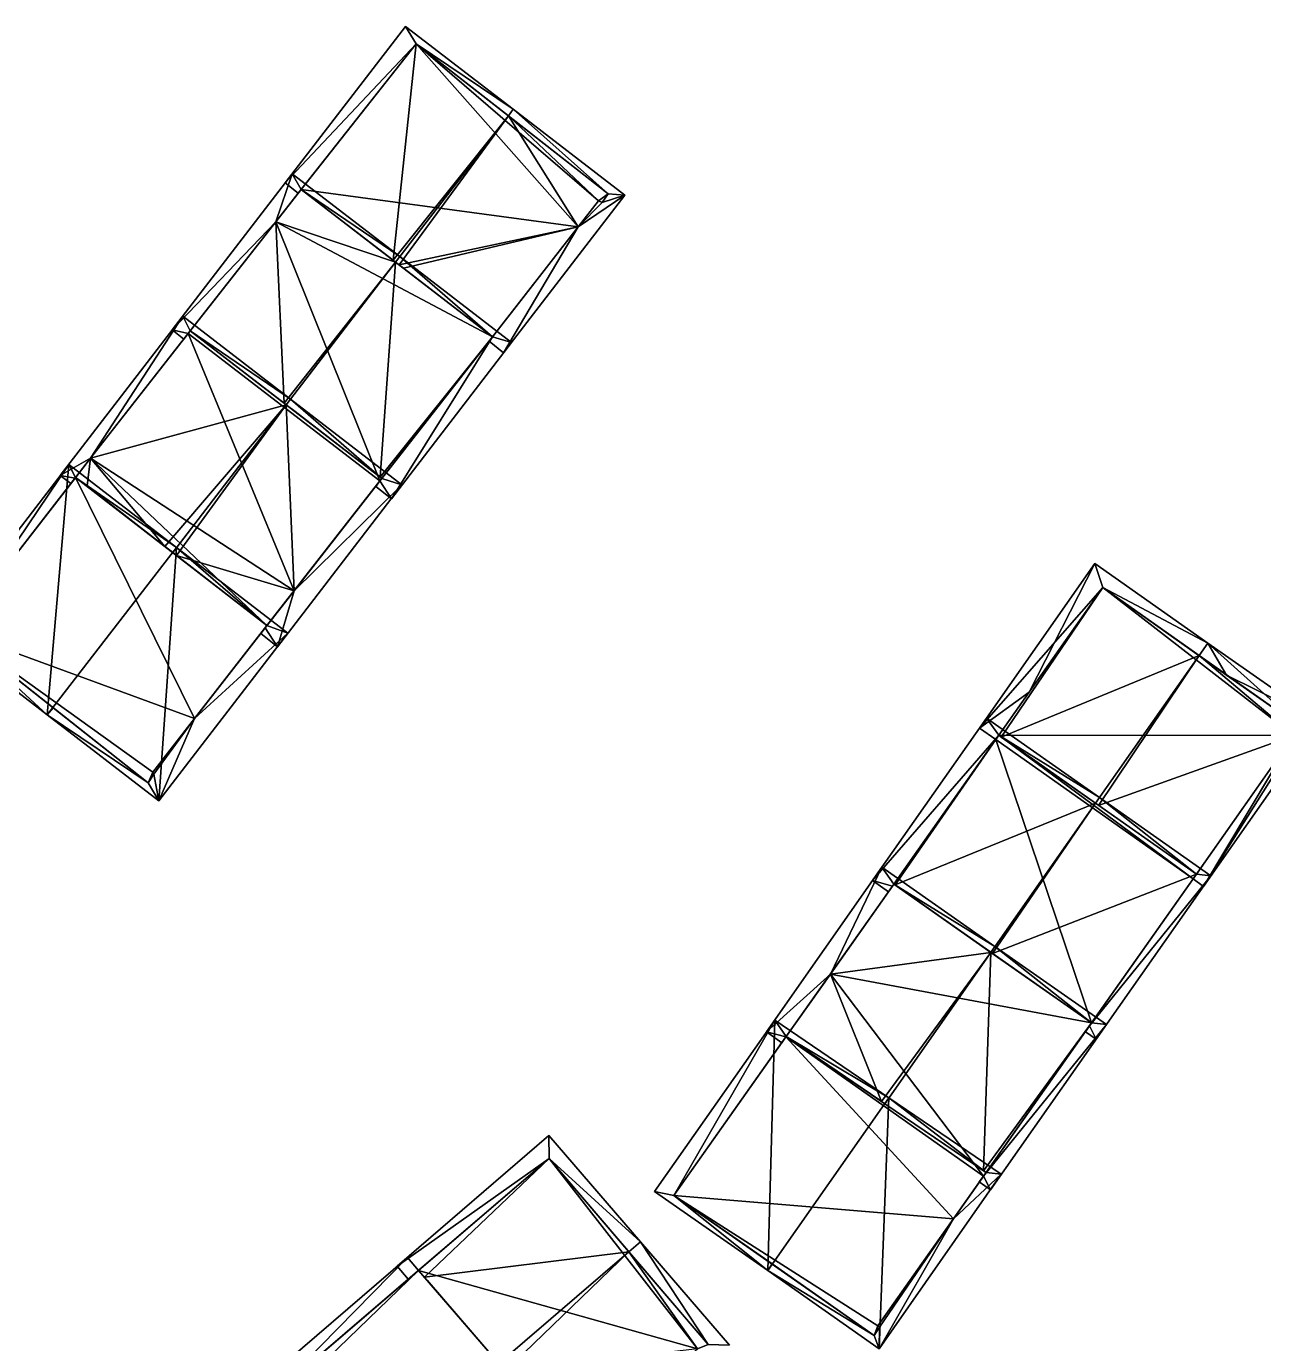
# Model space of a CAD drawing. Extents: x 2679264 to 2679716, y 1246766 to 1247183.
# Drawn here: x 2679375.21 to 2679418.55, y 1246924.24 to 1246970.36 of the extents above; entities that cross this region are included whole.
import ezdxf

# ---------------------------------------------------------------- set-up
doc = ezdxf.new("R2010")
doc.units = 0

msp = doc.modelspace()

# ---------------------------------------------------------------- linework, layer by layer
for points in [[(2679384.28, 1246964.88, 458.506), (2679388.5, 1246970.36, 458.506), (2679388.87, 1246969.75, 458.848)], [(2679388.5, 1246970.36, 458.506), (2679384.28, 1246964.88, 458.506), (2679388.87, 1246969.75, 458.848)], [(2679388.5, 1246970.36, 458.506), (2679392.27, 1246967.46, 460.955), (2679388.87, 1246969.75, 458.848)], [(2679392.27, 1246967.46, 460.955), (2679388.5, 1246970.36, 458.506), (2679388.87, 1246969.75, 458.848)], [(2679384.28, 1246964.88, 458.506), (2679388.87, 1246969.75, 458.848), (2679384.73, 1246964.52, 458.802)], [(2679384.28, 1246964.88, 458.506), (2679384.73, 1246964.52, 458.802), (2679388.87, 1246969.75, 458.848)], [(2679384.84, 1246964.65, 458.803), (2679388.87, 1246969.75, 458.848), (2679388.06, 1246962.17, 460.898)], [(2679388.87, 1246969.75, 449.294), (2679388.87, 1246969.75, 458.848), (2679384.84, 1246964.65, 458.803)], [(2679384.84, 1246964.65, 449.294), (2679388.87, 1246969.75, 449.294), (2679384.84, 1246964.65, 458.803)], [(2679388.87, 1246969.75, 449.294), (2679384.84, 1246964.65, 449.294), (2679394.54, 1246963.34, 449.294)], [(2679388.87, 1246969.75, 458.848), (2679392.1, 1246967.23, 460.955), (2679388.06, 1246962.17, 460.898)], [(2679392.27, 1246967.46, 460.955), (2679392.1, 1246967.23, 460.955), (2679388.87, 1246969.75, 458.848)], [(2679392.1, 1246967.23, 460.955), (2679392.27, 1246967.46, 460.955), (2679388.87, 1246969.75, 458.848)], [(2679392.1, 1246967.23, 460.955), (2679388.87, 1246969.75, 458.848), (2679388.87, 1246969.75, 449.294)], [(2679395.59, 1246964.5, 449.294), (2679392.1, 1246967.23, 460.955), (2679388.87, 1246969.75, 449.294)], [(2679388.87, 1246969.75, 449.294), (2679394.54, 1246963.34, 449.294), (2679395.25, 1246964.25, 449.294)], [(2679395.59, 1246964.5, 449.294), (2679388.87, 1246969.75, 449.294), (2679395.25, 1246964.25, 449.294)], [(2679388.06, 1246962.17, 460.898), (2679392.1, 1246967.23, 460.955), (2679388.15, 1246962.1, 460.955)], [(2679388.15, 1246962.1, 460.955), (2679392.1, 1246967.23, 460.955), (2679388.27, 1246962.01, 460.879)], [(2679388.27, 1246962.01, 460.879), (2679392.1, 1246967.23, 460.955), (2679394.54, 1246963.34, 458.814)], [(2679395.59, 1246964.5, 458.751), (2679392.1, 1246967.23, 460.955), (2679392.27, 1246967.46, 460.955)], [(2679395.59, 1246964.5, 458.751), (2679392.27, 1246967.46, 460.955), (2679392.1, 1246967.23, 460.955)], [(2679392.1, 1246967.23, 460.955), (2679395.25, 1246964.25, 458.809), (2679394.54, 1246963.34, 458.814)], [(2679392.1, 1246967.23, 460.955), (2679395.59, 1246964.5, 458.751), (2679395.25, 1246964.25, 458.809)], [(2679395.59, 1246964.5, 458.751), (2679392.1, 1246967.23, 460.955), (2679395.59, 1246964.5, 449.294)], [(2679395.59, 1246964.5, 458.751), (2679392.27, 1246967.46, 460.955), (2679396.18, 1246964.45, 458.506)], [(2679396.18, 1246964.45, 458.506), (2679392.27, 1246967.46, 460.955), (2679395.59, 1246964.5, 458.751)], [(2679384.53, 1246965.2, 459.241), (2679383.95, 1246963.52, 459.536), (2679380.32, 1246959.73, 459.24)], [(2679380.32, 1246959.73, 459.24), (2679383.95, 1246963.52, 459.536), (2679384.53, 1246965.2, 459.241)], [(2679384.53, 1246965.2, 459.241), (2679384.84, 1246964.65, 459.547), (2679383.95, 1246963.52, 459.536)], [(2679383.95, 1246963.52, 459.536), (2679384.84, 1246964.65, 459.547), (2679384.53, 1246965.2, 459.241)], [(2679384.53, 1246965.2, 459.241), (2679388.3, 1246962.3, 461.771), (2679384.84, 1246964.65, 459.547)], [(2679384.84, 1246964.65, 459.547), (2679388.3, 1246962.3, 461.771), (2679384.53, 1246965.2, 459.241)], [(2679388.15, 1246962.1, 461.771), (2679383.95, 1246963.52, 459.536), (2679384.84, 1246964.65, 459.547)], [(2679384.73, 1246964.52, 458.802), (2679384.84, 1246964.65, 459.547), (2679383.95, 1246963.52, 459.536)], [(2679391.54, 1246959.49, 449.294), (2679384.84, 1246964.65, 449.294), (2679383.95, 1246963.52, 449.294)], [(2679383.95, 1246963.52, 449.294), (2679384.73, 1246964.52, 458.802), (2679383.95, 1246963.52, 459.536)], [(2679383.95, 1246963.52, 449.294), (2679384.73, 1246964.52, 449.294), (2679384.73, 1246964.52, 458.802)], [(2679384.73, 1246964.52, 458.802), (2679384.84, 1246964.65, 458.803), (2679384.84, 1246964.65, 459.547)], [(2679384.73, 1246964.52, 458.802), (2679384.84, 1246964.65, 449.294), (2679384.84, 1246964.65, 458.803)], [(2679384.73, 1246964.52, 458.802), (2679384.73, 1246964.52, 449.294), (2679384.84, 1246964.65, 449.294)], [(2679388.3, 1246962.3, 461.771), (2679388.15, 1246962.1, 461.771), (2679384.84, 1246964.65, 459.547)], [(2679384.84, 1246964.65, 459.547), (2679388.15, 1246962.1, 461.771), (2679388.3, 1246962.3, 461.771)], [(2679388.15, 1246962.1, 461.771), (2679384.84, 1246964.65, 459.547), (2679387.89, 1246962.3, 460.785)], [(2679387.89, 1246962.3, 460.785), (2679384.84, 1246964.65, 459.547), (2679384.84, 1246964.65, 458.803)], [(2679384.84, 1246964.65, 449.294), (2679391.54, 1246959.49, 449.294), (2679394.54, 1246963.34, 449.294)], [(2679391.93, 1246958.93, 458.506), (2679394.54, 1246963.34, 458.814), (2679396.18, 1246964.45, 458.506)], [(2679391.93, 1246958.93, 458.506), (2679396.18, 1246964.45, 458.506), (2679394.54, 1246963.34, 458.814)], [(2679394.54, 1246963.34, 458.814), (2679395.38, 1246964.19, 458.743), (2679396.18, 1246964.45, 458.506)], [(2679394.54, 1246963.34, 458.814), (2679396.18, 1246964.45, 458.506), (2679395.38, 1246964.19, 458.743)], [(2679395.59, 1246964.5, 458.751), (2679395.38, 1246964.19, 458.743), (2679395.25, 1246964.25, 458.809)], [(2679395.59, 1246964.5, 449.294), (2679395.25, 1246964.25, 449.294), (2679395.38, 1246964.19, 449.294)], [(2679395.38, 1246964.19, 458.743), (2679395.59, 1246964.5, 458.751), (2679396.18, 1246964.45, 458.506)], [(2679395.38, 1246964.19, 458.743), (2679396.18, 1246964.45, 458.506), (2679395.59, 1246964.5, 458.751)], [(2679395.38, 1246964.19, 458.743), (2679395.59, 1246964.5, 458.751), (2679395.59, 1246964.5, 449.294)], [(2679395.38, 1246964.19, 449.294), (2679395.38, 1246964.19, 458.743), (2679395.59, 1246964.5, 449.294)], [(2679394.54, 1246963.34, 458.814), (2679395.25, 1246964.25, 458.809), (2679395.38, 1246964.19, 458.743)], [(2679395.25, 1246964.25, 458.809), (2679394.54, 1246963.34, 458.814), (2679395.38, 1246964.19, 458.743)], [(2679394.54, 1246963.34, 449.294), (2679394.54, 1246963.34, 458.814), (2679395.25, 1246964.25, 458.809)], [(2679395.25, 1246964.25, 449.294), (2679394.54, 1246963.34, 449.294), (2679395.25, 1246964.25, 458.809)], [(2679395.25, 1246964.25, 458.809), (2679395.38, 1246964.19, 458.743), (2679395.25, 1246964.25, 449.294)], [(2679395.25, 1246964.25, 449.294), (2679395.38, 1246964.19, 458.743), (2679395.38, 1246964.19, 449.294)], [(2679383.95, 1246963.52, 459.536), (2679380.88, 1246959.61, 459.515), (2679380.32, 1246959.73, 459.24)], [(2679380.32, 1246959.73, 459.24), (2679380.88, 1246959.61, 459.515), (2679383.95, 1246963.52, 459.536)], [(2679387.6, 1246954.45, 449.294), (2679383.95, 1246963.52, 449.294), (2679380.88, 1246959.61, 449.294)], [(2679380.95, 1246959.7, 459.515), (2679383.95, 1246963.52, 459.536), (2679384.24, 1246957.17, 461.72)], [(2679383.95, 1246963.52, 449.294), (2679383.95, 1246963.52, 459.536), (2679380.95, 1246959.7, 459.515)], [(2679380.95, 1246959.7, 449.294), (2679383.95, 1246963.52, 449.294), (2679380.95, 1246959.7, 459.515)], [(2679383.95, 1246963.52, 459.536), (2679388.15, 1246962.1, 461.771), (2679384.24, 1246957.17, 461.72)], [(2679387.6, 1246954.45, 449.294), (2679391.54, 1246959.49, 449.294), (2679383.95, 1246963.52, 449.294)], [(2679388.27, 1246962.01, 460.879), (2679394.54, 1246963.34, 458.814), (2679388.42, 1246961.89, 460.787)], [(2679394.54, 1246963.34, 458.814), (2679391.54, 1246959.49, 458.83), (2679388.42, 1246961.89, 460.787)], [(2679391.93, 1246958.93, 458.506), (2679391.42, 1246959.34, 458.831), (2679394.54, 1246963.34, 458.814)], [(2679391.42, 1246959.34, 458.831), (2679391.93, 1246958.93, 458.506), (2679394.54, 1246963.34, 458.814)], [(2679391.54, 1246959.49, 449.294), (2679391.54, 1246959.49, 458.83), (2679394.54, 1246963.34, 458.814)], [(2679394.54, 1246963.34, 449.294), (2679391.54, 1246959.49, 449.294), (2679394.54, 1246963.34, 458.814)], [(2679388.15, 1246962.1, 460.955), (2679388.15, 1246962.1, 461.771), (2679387.89, 1246962.3, 460.785)], [(2679391.54, 1246959.49, 459.575), (2679388.15, 1246962.1, 461.771), (2679388.3, 1246962.3, 461.771)], [(2679388.3, 1246962.3, 461.771), (2679388.15, 1246962.1, 461.771), (2679391.54, 1246959.49, 459.575)], [(2679391.54, 1246959.49, 459.575), (2679388.3, 1246962.3, 461.771), (2679392.21, 1246959.29, 459.241)], [(2679392.21, 1246959.29, 459.241), (2679388.3, 1246962.3, 461.771), (2679391.54, 1246959.49, 459.575)], [(2679384.24, 1246957.17, 461.72), (2679388.15, 1246962.1, 461.771), (2679384.32, 1246957.11, 461.771)], [(2679388.15, 1246962.1, 461.771), (2679387.61, 1246954.58, 459.634), (2679384.32, 1246957.11, 461.771)], [(2679391.54, 1246959.49, 459.575), (2679387.61, 1246954.58, 459.634), (2679388.15, 1246962.1, 461.771)], [(2679388.42, 1246961.89, 460.787), (2679391.54, 1246959.49, 459.575), (2679388.15, 1246962.1, 461.771)], [(2679388.42, 1246961.89, 460.787), (2679388.15, 1246962.1, 461.771), (2679388.15, 1246962.1, 460.955)], [(2679391.54, 1246959.49, 459.575), (2679388.42, 1246961.89, 460.787), (2679391.54, 1246959.49, 458.831)], [(2679380.7, 1246960.21, 460.139), (2679377.46, 1246955.24, 460.404), (2679376.4, 1246954.63, 460.139)], [(2679376.4, 1246954.63, 460.139), (2679377.46, 1246955.24, 460.404), (2679380.7, 1246960.21, 460.139)], [(2679380.7, 1246960.21, 460.139), (2679380.95, 1246959.7, 460.432), (2679377.46, 1246955.24, 460.404)], [(2679377.46, 1246955.24, 460.404), (2679380.95, 1246959.7, 460.432), (2679380.7, 1246960.21, 460.139)], [(2679380.7, 1246960.21, 460.139), (2679384.47, 1246957.31, 462.833), (2679380.95, 1246959.7, 460.432)], [(2679380.95, 1246959.7, 460.432), (2679384.47, 1246957.31, 462.833), (2679380.7, 1246960.21, 460.139)], [(2679377.46, 1246955.24, 460.404), (2679380.95, 1246959.7, 460.432), (2679384.31, 1246957.11, 462.833)], [(2679380.95, 1246959.7, 460.432), (2679377.46, 1246955.24, 460.404), (2679380.88, 1246959.61, 459.515)], [(2679380.88, 1246959.61, 459.515), (2679377.46, 1246955.24, 460.404), (2679377.46, 1246955.24, 449.294)], [(2679380.88, 1246959.61, 459.515), (2679377.46, 1246955.24, 449.294), (2679380.88, 1246959.61, 449.294)], [(2679377.46, 1246955.24, 449.294), (2679384.59, 1246950.6, 449.294), (2679380.88, 1246959.61, 449.294)], [(2679380.32, 1246959.73, 459.24), (2679380.88, 1246959.61, 459.515), (2679380.73, 1246959.41, 459.513)], [(2679380.88, 1246959.61, 459.515), (2679380.32, 1246959.73, 459.24), (2679380.73, 1246959.41, 459.513)], [(2679380.95, 1246959.7, 449.294), (2679380.95, 1246959.7, 459.515), (2679380.88, 1246959.61, 459.515)], [(2679380.88, 1246959.61, 449.294), (2679380.95, 1246959.7, 449.294), (2679380.88, 1246959.61, 459.515)], [(2679380.95, 1246959.7, 459.515), (2679380.95, 1246959.7, 460.432), (2679380.88, 1246959.61, 459.515)], [(2679384.59, 1246950.6, 449.294), (2679387.6, 1246954.45, 449.294), (2679380.88, 1246959.61, 449.294)], [(2679384.47, 1246957.31, 462.833), (2679384.31, 1246957.11, 462.833), (2679380.95, 1246959.7, 460.432)], [(2679380.95, 1246959.7, 460.432), (2679384.31, 1246957.11, 462.833), (2679384.47, 1246957.31, 462.833)], [(2679384.32, 1246957.11, 461.771), (2679384.31, 1246957.11, 462.833), (2679380.95, 1246959.7, 460.432)], [(2679384.32, 1246957.11, 461.771), (2679380.95, 1246959.7, 460.432), (2679381.35, 1246959.4, 459.779)], [(2679380.95, 1246959.7, 459.515), (2679381.35, 1246959.4, 459.779), (2679380.95, 1246959.7, 460.432)], [(2679388, 1246953.82, 459.24), (2679387.6, 1246954.45, 459.597), (2679391.54, 1246959.49, 459.575)], [(2679391.54, 1246959.49, 459.575), (2679387.6, 1246954.45, 459.597), (2679388, 1246953.82, 459.24)], [(2679387.61, 1246954.58, 459.634), (2679391.54, 1246959.49, 459.575), (2679387.67, 1246954.53, 459.597)], [(2679391.42, 1246959.34, 458.831), (2679387.67, 1246954.53, 459.597), (2679391.54, 1246959.49, 459.575)], [(2679388, 1246953.82, 459.24), (2679391.54, 1246959.49, 459.575), (2679392.21, 1246959.29, 459.241)], [(2679392.21, 1246959.29, 459.241), (2679391.54, 1246959.49, 459.575), (2679388, 1246953.82, 459.24)], [(2679391.42, 1246959.34, 458.831), (2679391.54, 1246959.49, 459.575), (2679391.54, 1246959.49, 458.831)], [(2679391.42, 1246959.34, 449.294), (2679391.54, 1246959.49, 458.831), (2679391.54, 1246959.49, 449.294)], [(2679391.42, 1246959.34, 449.294), (2679391.42, 1246959.34, 458.831), (2679391.54, 1246959.49, 458.831)], [(2679391.42, 1246959.34, 458.831), (2679387.67, 1246954.53, 449.294), (2679387.67, 1246954.53, 459.597)], [(2679391.42, 1246959.34, 458.831), (2679391.42, 1246959.34, 449.294), (2679387.67, 1246954.53, 449.294)], [(2679380.07, 1246952.15, 462.646), (2679377.46, 1246955.24, 460.404), (2679384.31, 1246957.11, 462.833)], [(2679380.34, 1246951.94, 462.833), (2679380.07, 1246952.15, 462.646), (2679384.31, 1246957.11, 462.833)], [(2679384.31, 1246957.11, 462.833), (2679380.48, 1246951.83, 462.732), (2679380.34, 1246951.94, 462.833)], [(2679384.59, 1246950.6, 460.54), (2679380.48, 1246951.83, 462.732), (2679384.31, 1246957.11, 462.833)], [(2679387.67, 1246954.53, 460.519), (2679384.31, 1246957.11, 462.833), (2679384.47, 1246957.31, 462.833)], [(2679384.47, 1246957.31, 462.833), (2679384.31, 1246957.11, 462.833), (2679387.67, 1246954.53, 460.519)], [(2679387.67, 1246954.53, 460.519), (2679384.59, 1246950.6, 460.54), (2679384.31, 1246957.11, 462.833)], [(2679384.31, 1246957.11, 462.833), (2679384.63, 1246956.87, 461.569), (2679387.67, 1246954.53, 460.519)], [(2679384.31, 1246957.11, 462.833), (2679384.32, 1246957.11, 461.771), (2679384.63, 1246956.87, 461.569)], [(2679387.67, 1246954.53, 460.519), (2679384.47, 1246957.31, 462.833), (2679388.37, 1246954.31, 460.139)], [(2679388.37, 1246954.31, 460.139), (2679384.47, 1246957.31, 462.833), (2679387.67, 1246954.53, 460.519)], [(2679387.61, 1246954.58, 459.634), (2679387.67, 1246954.53, 460.519), (2679384.63, 1246956.87, 461.569)], [(2679377.46, 1246955.24, 460.404), (2679376.92, 1246954.54, 460.403), (2679376.4, 1246954.63, 460.139)], [(2679376.4, 1246954.63, 460.139), (2679376.92, 1246954.54, 460.403), (2679377.46, 1246955.24, 460.404)], [(2679376.94, 1246954.57, 460.403), (2679377.46, 1246955.24, 460.404), (2679377.34, 1246954.27, 460.686)], [(2679377.46, 1246955.24, 449.294), (2679377.46, 1246955.24, 460.404), (2679376.94, 1246954.57, 460.403)], [(2679376.94, 1246954.57, 449.294), (2679377.46, 1246955.24, 449.294), (2679376.94, 1246954.57, 460.403)], [(2679377.46, 1246955.24, 449.294), (2679376.94, 1246954.57, 449.294), (2679383.64, 1246949.38, 449.294)], [(2679377.46, 1246955.24, 460.404), (2679380.07, 1246952.15, 462.646), (2679377.34, 1246954.27, 460.686)], [(2679377.46, 1246955.24, 449.294), (2679383.64, 1246949.38, 449.294), (2679384.59, 1246950.6, 449.294)], [(2679375.95, 1246946.25, 463.975), (2679372.18, 1246949.15, 461.118), (2679376.7, 1246955.02, 461.118)], [(2679376.7, 1246955.02, 461.118), (2679372.18, 1246949.15, 461.118), (2679372.76, 1246949.18, 461.384)], [(2679376.7, 1246955.02, 461.118), (2679372.76, 1246949.18, 461.384), (2679376.94, 1246954.57, 461.398)], [(2679380.47, 1246952.11, 463.975), (2679375.95, 1246946.25, 463.975), (2679376.7, 1246955.02, 461.118)], [(2679380.47, 1246952.11, 463.975), (2679376.7, 1246955.02, 461.118), (2679376.94, 1246954.57, 461.398)], [(2679376.94, 1246954.57, 461.398), (2679372.76, 1246949.18, 461.384), (2679376.92, 1246954.54, 460.403)], [(2679372.76, 1246949.18, 449.294), (2679381.11, 1246946.13, 449.294), (2679376.94, 1246954.57, 449.294)], [(2679376.92, 1246954.54, 460.403), (2679372.76, 1246949.18, 461.384), (2679372.76, 1246949.18, 449.294)], [(2679376.92, 1246954.54, 460.403), (2679372.76, 1246949.18, 449.294), (2679376.92, 1246954.54, 449.294)], [(2679376.4, 1246954.63, 460.139), (2679376.92, 1246954.54, 460.403), (2679376.77, 1246954.35, 460.403)], [(2679376.92, 1246954.54, 460.403), (2679376.4, 1246954.63, 460.139), (2679376.77, 1246954.35, 460.403)], [(2679376.94, 1246954.57, 460.403), (2679376.94, 1246954.57, 461.398), (2679376.92, 1246954.54, 460.403)], [(2679376.92, 1246954.54, 460.403), (2679376.94, 1246954.57, 449.294), (2679376.94, 1246954.57, 460.403)], [(2679376.92, 1246954.54, 460.403), (2679376.92, 1246954.54, 449.294), (2679376.94, 1246954.57, 449.294)], [(2679380.34, 1246951.94, 463.975), (2679380.47, 1246952.11, 463.975), (2679376.94, 1246954.57, 461.398)], [(2679380.34, 1246951.94, 463.975), (2679376.94, 1246954.57, 461.398), (2679380.34, 1246951.94, 462.833)], [(2679377.34, 1246954.27, 460.686), (2679380.34, 1246951.94, 462.833), (2679376.94, 1246954.57, 461.398)], [(2679376.94, 1246954.57, 460.403), (2679377.34, 1246954.27, 460.686), (2679376.94, 1246954.57, 461.398)], [(2679381.11, 1246946.13, 449.294), (2679383.64, 1246949.38, 449.294), (2679376.94, 1246954.57, 449.294)], [(2679383.64, 1246949.38, 460.545), (2679384.59, 1246950.6, 460.54), (2679387.6, 1246954.45, 459.597)], [(2679384.59, 1246950.6, 449.294), (2679383.64, 1246949.38, 460.545), (2679387.6, 1246954.45, 459.597)], [(2679384.01, 1246948.64, 460.139), (2679384.59, 1246950.6, 460.54), (2679388.37, 1246954.31, 460.139)], [(2679388.37, 1246954.31, 460.139), (2679384.59, 1246950.6, 460.54), (2679384.01, 1246948.64, 460.139)], [(2679384.59, 1246950.6, 460.54), (2679387.67, 1246954.53, 460.519), (2679388.37, 1246954.31, 460.139)], [(2679388.37, 1246954.31, 460.139), (2679387.67, 1246954.53, 460.519), (2679384.59, 1246950.6, 460.54)], [(2679384.59, 1246950.6, 460.54), (2679387.67, 1246954.53, 460.519), (2679387.6, 1246954.45, 459.597)], [(2679387.6, 1246954.45, 449.294), (2679384.59, 1246950.6, 449.294), (2679387.6, 1246954.45, 459.597)], [(2679387.6, 1246954.45, 459.597), (2679388, 1246953.82, 459.24), (2679387.45, 1246954.25, 459.598)], [(2679388, 1246953.82, 459.24), (2679387.6, 1246954.45, 459.597), (2679387.45, 1246954.25, 459.598)], [(2679387.6, 1246954.45, 449.294), (2679387.6, 1246954.45, 459.597), (2679387.67, 1246954.53, 459.597)], [(2679387.67, 1246954.53, 449.294), (2679387.6, 1246954.45, 449.294), (2679387.67, 1246954.53, 459.597)], [(2679387.6, 1246954.45, 459.597), (2679387.67, 1246954.53, 460.519), (2679387.67, 1246954.53, 459.597)], [(2679387.67, 1246954.53, 460.519), (2679387.61, 1246954.58, 459.634), (2679387.67, 1246954.53, 459.597)], [(2679379.86, 1246943.24, 461.118), (2679375.95, 1246946.25, 463.975), (2679380.47, 1246952.11, 463.975)], [(2679384.37, 1246949.11, 461.118), (2679379.86, 1246943.24, 461.118), (2679380.47, 1246952.11, 463.975)], [(2679383.64, 1246949.38, 461.549), (2679380.47, 1246952.11, 463.975), (2679380.34, 1246951.94, 463.975)], [(2679384.37, 1246949.11, 461.118), (2679380.47, 1246952.11, 463.975), (2679383.64, 1246949.38, 461.549)], [(2679380.34, 1246951.94, 463.975), (2679380.64, 1246951.71, 462.622), (2679383.64, 1246949.38, 461.549)], [(2679380.64, 1246951.71, 462.622), (2679380.34, 1246951.94, 463.975), (2679380.34, 1246951.94, 462.833)], [(2679380.48, 1246951.83, 462.732), (2679384.59, 1246950.6, 460.54), (2679383.64, 1246949.38, 460.545)], [(2679383.64, 1246949.38, 460.545), (2679383.64, 1246949.38, 461.549), (2679380.64, 1246951.71, 462.622)], [(2679412.64, 1246951.55, 459.469), (2679412.92, 1246950.71, 459.84), (2679408.6, 1246945.79, 459.469)], [(2679412.64, 1246951.55, 459.469), (2679408.6, 1246945.79, 459.469), (2679410.34, 1246947.05, 459.835)], [(2679412.92, 1246950.71, 459.84), (2679412.64, 1246951.55, 459.469), (2679410.34, 1246947.05, 459.835)], [(2679412.64, 1246951.55, 459.469), (2679416.59, 1246948.77, 461.986), (2679412.92, 1246950.71, 459.84)], [(2679416.59, 1246948.77, 461.986), (2679412.64, 1246951.55, 459.469), (2679412.92, 1246950.71, 459.84)], [(2679384.01, 1246948.64, 460.139), (2679383.58, 1246949.3, 460.545), (2679384.59, 1246950.6, 460.54)], [(2679384.59, 1246950.6, 460.54), (2679383.58, 1246949.3, 460.545), (2679384.01, 1246948.64, 460.139)], [(2679383.64, 1246949.38, 460.545), (2679384.59, 1246950.6, 449.294), (2679383.64, 1246949.38, 449.294)], [(2679412.92, 1246950.71, 459.84), (2679409.17, 1246945.39, 459.833), (2679408.6, 1246945.79, 459.469)], [(2679409.27, 1246945.54, 459.833), (2679412.92, 1246950.71, 459.84), (2679409.36, 1246945.47, 459.893)], [(2679409.27, 1246945.54, 459.833), (2679412.92, 1246950.71, 450.279), (2679412.92, 1246950.71, 459.84)], [(2679409.27, 1246945.54, 459.833), (2679409.27, 1246945.54, 450.279), (2679412.92, 1246950.71, 450.279)], [(2679412.92, 1246950.71, 450.279), (2679409.27, 1246945.54, 450.279), (2679419.61, 1246945.53, 450.279)], [(2679416.29, 1246948.33, 461.986), (2679409.36, 1246945.47, 459.893), (2679412.92, 1246950.71, 459.84)], [(2679416.59, 1246948.77, 461.986), (2679416.29, 1246948.33, 461.986), (2679412.92, 1246950.71, 459.84)], [(2679416.29, 1246948.33, 461.986), (2679416.59, 1246948.77, 461.986), (2679412.92, 1246950.71, 459.84)], [(2679416.29, 1246948.33, 461.986), (2679412.92, 1246950.71, 459.84), (2679417.25, 1246947.65, 450.279)], [(2679417.25, 1246947.65, 450.279), (2679412.92, 1246950.71, 459.84), (2679412.92, 1246950.71, 450.279)], [(2679419.93, 1246945.77, 450.279), (2679412.92, 1246950.71, 450.279), (2679419.61, 1246945.53, 450.279)], [(2679383.64, 1246949.38, 461.549), (2679383.58, 1246949.3, 460.545), (2679379.65, 1246944.25, 461.572)], [(2679379.65, 1246944.25, 461.572), (2679383.58, 1246949.3, 460.545), (2679379.65, 1246944.25, 449.294)], [(2679383.58, 1246949.3, 449.294), (2679379.65, 1246944.25, 449.294), (2679383.58, 1246949.3, 460.545)], [(2679381.11, 1246946.13, 461.563), (2679384.37, 1246949.11, 461.118), (2679383.64, 1246949.38, 461.549)], [(2679383.58, 1246949.3, 460.545), (2679384.01, 1246948.64, 460.139), (2679383.43, 1246949.1, 460.546)], [(2679384.01, 1246948.64, 460.139), (2679383.58, 1246949.3, 460.545), (2679383.43, 1246949.1, 460.546)], [(2679383.58, 1246949.3, 460.545), (2679383.64, 1246949.38, 461.549), (2679383.64, 1246949.38, 460.545)], [(2679383.58, 1246949.3, 449.294), (2679383.64, 1246949.38, 460.545), (2679383.64, 1246949.38, 449.294)], [(2679383.58, 1246949.3, 449.294), (2679383.58, 1246949.3, 460.545), (2679383.64, 1246949.38, 460.545)], [(2679372.18, 1246949.15, 461.118), (2679375.95, 1246946.25, 463.975), (2679372.76, 1246949.18, 461.384)], [(2679372.76, 1246949.18, 461.384), (2679375.95, 1246946.25, 463.975), (2679376.15, 1246946.5, 463.975)], [(2679372.76, 1246949.18, 461.384), (2679376.15, 1246946.5, 463.975), (2679379.48, 1246943.88, 449.294)], [(2679372.76, 1246949.18, 449.294), (2679372.76, 1246949.18, 461.384), (2679379.48, 1246943.88, 449.294)], [(2679372.76, 1246949.18, 449.294), (2679379.48, 1246943.88, 449.294), (2679379.65, 1246944.25, 449.294)], [(2679372.76, 1246949.18, 449.294), (2679379.65, 1246944.25, 449.294), (2679381.11, 1246946.13, 449.294)], [(2679379.86, 1246943.24, 461.118), (2679384.37, 1246949.11, 461.118), (2679381.11, 1246946.13, 461.563)], [(2679419.93, 1246945.77, 459.632), (2679416.29, 1246948.33, 461.986), (2679416.59, 1246948.77, 461.986)], [(2679417.25, 1246947.65, 461.361), (2679416.59, 1246948.77, 461.986), (2679416.29, 1246948.33, 461.986)], [(2679419.93, 1246945.77, 459.632), (2679416.59, 1246948.77, 461.986), (2679420.5, 1246946.03, 459.469)], [(2679420.5, 1246946.03, 459.469), (2679416.59, 1246948.77, 461.986), (2679417.25, 1246947.65, 461.361)], [(2679416.29, 1246948.33, 461.986), (2679412.66, 1246943.16, 461.986), (2679409.36, 1246945.47, 459.893)], [(2679416.29, 1246948.33, 461.986), (2679412.77, 1246943.08, 461.915), (2679412.66, 1246943.16, 461.986)], [(2679419.61, 1246945.53, 459.698), (2679412.77, 1246943.08, 461.915), (2679416.29, 1246948.33, 461.986)], [(2679419.93, 1246945.77, 459.632), (2679419.61, 1246945.53, 459.698), (2679416.29, 1246948.33, 461.986)], [(2679417.25, 1246947.65, 461.361), (2679416.29, 1246948.33, 461.986), (2679417.25, 1246947.65, 450.279)], [(2679419.93, 1246945.77, 459.632), (2679420.5, 1246946.03, 459.469), (2679417.25, 1246947.65, 461.361)], [(2679419.93, 1246945.77, 459.632), (2679417.25, 1246947.65, 461.361), (2679417.25, 1246947.65, 450.279)], [(2679419.93, 1246945.77, 450.279), (2679419.93, 1246945.77, 459.632), (2679417.25, 1246947.65, 450.279)], [(2679408.6, 1246945.79, 459.469), (2679409.17, 1246945.39, 459.833), (2679410.34, 1246947.05, 459.835)], [(2679376.15, 1246946.5, 463.975), (2679375.95, 1246946.25, 463.975), (2679379.48, 1246943.88, 461.517)], [(2679376.15, 1246946.5, 463.975), (2679379.48, 1246943.88, 461.517), (2679379.48, 1246943.88, 449.294)], [(2679375.95, 1246946.25, 463.975), (2679379.86, 1246943.24, 461.118), (2679379.48, 1246943.88, 461.517)], [(2679379.65, 1246944.25, 461.572), (2679379.68, 1246944.18, 461.529), (2679381.11, 1246946.13, 461.563)], [(2679379.68, 1246944.18, 461.529), (2679379.86, 1246943.24, 461.118), (2679381.11, 1246946.13, 461.563)], [(2679408.84, 1246946.14, 460.423), (2679409.27, 1246945.54, 460.826), (2679404.85, 1246940.45, 460.423)], [(2679404.85, 1246940.45, 460.423), (2679409.27, 1246945.54, 460.826), (2679408.84, 1246946.14, 460.423)], [(2679408.84, 1246946.14, 460.423), (2679412.8, 1246943.36, 463.211), (2679409.27, 1246945.54, 460.826)], [(2679409.27, 1246945.54, 460.826), (2679412.8, 1246943.36, 463.211), (2679408.84, 1246946.14, 460.423)], [(2679416.44, 1246940.25, 459.469), (2679419.75, 1246945.48, 459.623), (2679420.5, 1246946.03, 459.469)], [(2679416.44, 1246940.25, 459.469), (2679420.5, 1246946.03, 459.469), (2679419.75, 1246945.48, 459.623)], [(2679409.27, 1246945.54, 460.826), (2679405.55, 1246940.26, 460.816), (2679404.85, 1246940.45, 460.423)], [(2679404.85, 1246940.45, 460.423), (2679405.55, 1246940.26, 460.816), (2679409.27, 1246945.54, 460.826)], [(2679405.6, 1246940.33, 460.817), (2679409.27, 1246945.54, 460.826), (2679405.64, 1246940.3, 460.845)], [(2679409.17, 1246945.39, 459.833), (2679409.27, 1246945.54, 460.826), (2679405.6, 1246940.33, 460.817)], [(2679412.66, 1246943.16, 463.211), (2679405.64, 1246940.3, 460.845), (2679409.27, 1246945.54, 460.826)], [(2679409.17, 1246945.39, 459.833), (2679409.27, 1246945.54, 459.833), (2679409.27, 1246945.54, 460.826)], [(2679409.17, 1246945.39, 459.833), (2679409.27, 1246945.54, 450.279), (2679409.27, 1246945.54, 459.833)], [(2679409.17, 1246945.39, 459.833), (2679409.17, 1246945.39, 450.279), (2679409.27, 1246945.54, 450.279)], [(2679409.17, 1246945.39, 450.279), (2679416.08, 1246940.51, 450.279), (2679409.27, 1246945.54, 450.279)], [(2679409.27, 1246945.54, 450.279), (2679416.2, 1246940.68, 450.279), (2679419.61, 1246945.53, 450.279)], [(2679412.8, 1246943.36, 463.211), (2679412.66, 1246943.16, 463.211), (2679409.27, 1246945.54, 460.826)], [(2679409.27, 1246945.54, 460.826), (2679412.66, 1246943.16, 463.211), (2679412.8, 1246943.36, 463.211)], [(2679412.66, 1246943.16, 463.211), (2679409.27, 1246945.54, 460.826), (2679412.27, 1246943.43, 461.742)], [(2679412.27, 1246943.43, 461.742), (2679409.27, 1246945.54, 460.826), (2679409.36, 1246945.47, 459.893)], [(2679409.27, 1246945.54, 459.833), (2679409.36, 1246945.47, 459.893), (2679409.27, 1246945.54, 460.826)], [(2679416.08, 1246940.51, 450.279), (2679416.2, 1246940.68, 450.279), (2679409.27, 1246945.54, 450.279)], [(2679412.77, 1246943.08, 461.915), (2679419.61, 1246945.53, 459.698), (2679416.2, 1246940.68, 459.704)], [(2679416.44, 1246940.25, 459.469), (2679416.08, 1246940.51, 459.704), (2679419.61, 1246945.53, 459.698)], [(2679416.08, 1246940.51, 459.704), (2679416.44, 1246940.25, 459.469), (2679419.61, 1246945.53, 459.698)], [(2679416.2, 1246940.68, 450.279), (2679416.2, 1246940.68, 459.704), (2679419.61, 1246945.53, 459.698)], [(2679419.61, 1246945.53, 450.279), (2679416.2, 1246940.68, 450.279), (2679419.61, 1246945.53, 459.698)], [(2679416.44, 1246940.25, 459.469), (2679419.61, 1246945.53, 459.698), (2679419.75, 1246945.48, 459.623)], [(2679419.61, 1246945.53, 459.698), (2679416.44, 1246940.25, 459.469), (2679419.75, 1246945.48, 459.623)], [(2679409.17, 1246945.39, 459.833), (2679405.6, 1246940.33, 460.817), (2679405.6, 1246940.33, 450.279)], [(2679409.17, 1246945.39, 450.279), (2679409.17, 1246945.39, 459.833), (2679405.6, 1246940.33, 450.279)], [(2679405.6, 1246940.33, 450.279), (2679412.52, 1246935.47, 450.279), (2679409.17, 1246945.39, 450.279)], [(2679412.52, 1246935.47, 450.279), (2679416.08, 1246940.51, 450.279), (2679409.17, 1246945.39, 450.279)], [(2679379.48, 1246943.88, 449.294), (2679379.68, 1246944.18, 449.294), (2679379.65, 1246944.25, 449.294)], [(2679379.48, 1246943.88, 461.517), (2679379.86, 1246943.24, 461.118), (2679379.68, 1246944.18, 461.529)], [(2679379.48, 1246943.88, 461.517), (2679379.68, 1246944.18, 461.529), (2679379.68, 1246944.18, 449.294)], [(2679379.48, 1246943.88, 449.294), (2679379.48, 1246943.88, 461.517), (2679379.68, 1246944.18, 449.294)], [(2679379.68, 1246944.18, 461.529), (2679379.65, 1246944.25, 461.572), (2679379.65, 1246944.25, 449.294)], [(2679379.68, 1246944.18, 449.294), (2679379.68, 1246944.18, 461.529), (2679379.65, 1246944.25, 449.294)], [(2679412.66, 1246943.16, 461.986), (2679412.66, 1246943.16, 463.211), (2679412.27, 1246943.43, 461.742)], [(2679416.2, 1246940.68, 460.683), (2679412.66, 1246943.16, 463.211), (2679412.8, 1246943.36, 463.211)], [(2679412.8, 1246943.36, 463.211), (2679412.66, 1246943.16, 463.211), (2679416.2, 1246940.68, 460.683)], [(2679416.2, 1246940.68, 460.683), (2679412.8, 1246943.36, 463.211), (2679416.7, 1246940.62, 460.423)], [(2679416.7, 1246940.62, 460.423), (2679412.8, 1246943.36, 463.211), (2679416.2, 1246940.68, 460.683)], [(2679412.66, 1246943.16, 463.211), (2679409, 1246937.94, 463.211), (2679405.64, 1246940.3, 460.845)], [(2679412.66, 1246943.16, 463.211), (2679409.05, 1246937.9, 463.173), (2679409, 1246937.94, 463.211)], [(2679416.2, 1246940.68, 460.683), (2679409.05, 1246937.9, 463.173), (2679412.66, 1246943.16, 463.211)], [(2679415.74, 1246941, 459.998), (2679416.2, 1246940.68, 460.683), (2679412.66, 1246943.16, 461.986)], [(2679416.2, 1246940.68, 460.683), (2679412.66, 1246943.16, 463.211), (2679412.66, 1246943.16, 461.986)], [(2679405.18, 1246940.92, 461.443), (2679403.38, 1246937.18, 461.832), (2679401.14, 1246935.16, 461.443)], [(2679401.14, 1246935.16, 461.443), (2679403.38, 1246937.18, 461.832), (2679405.18, 1246940.92, 461.443)], [(2679405.18, 1246940.92, 461.443), (2679405.6, 1246940.33, 461.837), (2679403.38, 1246937.18, 461.832)], [(2679403.38, 1246937.18, 461.832), (2679405.6, 1246940.33, 461.837), (2679405.18, 1246940.92, 461.443)], [(2679405.18, 1246940.92, 461.443), (2679409.14, 1246938.14, 464.233), (2679405.6, 1246940.33, 461.837)], [(2679405.6, 1246940.33, 461.837), (2679409.14, 1246938.14, 464.233), (2679405.18, 1246940.92, 461.443)], [(2679416.2, 1246940.68, 459.704), (2679416.2, 1246940.68, 460.683), (2679415.74, 1246941, 459.998)], [(2679404.85, 1246940.45, 460.423), (2679405.55, 1246940.26, 460.816), (2679405.41, 1246940.06, 460.816)], [(2679405.55, 1246940.26, 460.816), (2679404.85, 1246940.45, 460.423), (2679405.41, 1246940.06, 460.816)], [(2679409.05, 1246937.9, 463.173), (2679416.2, 1246940.68, 460.683), (2679412.52, 1246935.47, 460.692)], [(2679412.45, 1246935.37, 460.692), (2679416.2, 1246940.68, 460.683), (2679416.7, 1246940.62, 460.423)], [(2679416.7, 1246940.62, 460.423), (2679416.2, 1246940.68, 460.683), (2679412.45, 1246935.37, 460.692)], [(2679412.68, 1246934.9, 460.423), (2679412.45, 1246935.37, 460.692), (2679416.7, 1246940.62, 460.423)], [(2679416.7, 1246940.62, 460.423), (2679412.45, 1246935.37, 460.692), (2679412.68, 1246934.9, 460.423)], [(2679416.08, 1246940.51, 459.704), (2679412.52, 1246935.47, 460.692), (2679416.2, 1246940.68, 460.683)], [(2679416.08, 1246940.51, 459.704), (2679412.52, 1246935.47, 450.279), (2679412.52, 1246935.47, 460.692)], [(2679416.08, 1246940.51, 459.704), (2679416.08, 1246940.51, 450.279), (2679412.52, 1246935.47, 450.279)], [(2679416.2, 1246940.68, 459.704), (2679416.08, 1246940.51, 459.704), (2679416.2, 1246940.68, 460.683)], [(2679416.08, 1246940.51, 450.279), (2679416.2, 1246940.68, 459.704), (2679416.2, 1246940.68, 450.279)], [(2679416.08, 1246940.51, 450.279), (2679416.08, 1246940.51, 459.704), (2679416.2, 1246940.68, 459.704)], [(2679403.38, 1246937.18, 461.832), (2679401.83, 1246934.99, 461.826), (2679405.55, 1246940.26, 460.816)], [(2679405.55, 1246940.26, 460.816), (2679401.83, 1246934.99, 461.826), (2679403.38, 1246937.18, 450.279)], [(2679409, 1246937.94, 464.233), (2679403.38, 1246937.18, 461.832), (2679405.6, 1246940.33, 461.837)], [(2679405.6, 1246940.33, 461.837), (2679403.38, 1246937.18, 461.832), (2679405.55, 1246940.26, 460.816)], [(2679412.52, 1246935.47, 450.279), (2679405.6, 1246940.33, 450.279), (2679403.38, 1246937.18, 450.279)], [(2679405.55, 1246940.26, 460.816), (2679403.38, 1246937.18, 450.279), (2679405.55, 1246940.26, 450.279)], [(2679405.55, 1246940.26, 460.816), (2679405.6, 1246940.33, 450.279), (2679405.6, 1246940.33, 460.817)], [(2679405.55, 1246940.26, 460.816), (2679405.55, 1246940.26, 450.279), (2679405.6, 1246940.33, 450.279)], [(2679405.6, 1246940.33, 460.817), (2679405.6, 1246940.33, 461.837), (2679405.55, 1246940.26, 460.816)], [(2679409.14, 1246938.14, 464.233), (2679409, 1246937.94, 464.233), (2679405.6, 1246940.33, 461.837)], [(2679405.6, 1246940.33, 461.837), (2679409, 1246937.94, 464.233), (2679409.14, 1246938.14, 464.233)], [(2679409, 1246937.94, 464.233), (2679405.6, 1246940.33, 461.837), (2679408.7, 1246938.15, 463)], [(2679408.7, 1246938.15, 463), (2679405.6, 1246940.33, 461.837), (2679405.64, 1246940.3, 460.845)], [(2679405.6, 1246940.33, 460.817), (2679405.64, 1246940.3, 460.845), (2679405.6, 1246940.33, 461.837)], [(2679409, 1246937.94, 463.211), (2679409, 1246937.94, 464.233), (2679408.7, 1246938.15, 463)], [(2679412.52, 1246935.47, 461.712), (2679409, 1246937.94, 464.233), (2679409.14, 1246938.14, 464.233)], [(2679409.14, 1246938.14, 464.233), (2679409, 1246937.94, 464.233), (2679412.52, 1246935.47, 461.712)], [(2679412.52, 1246935.47, 461.712), (2679409.14, 1246938.14, 464.233), (2679413.04, 1246935.41, 461.443)], [(2679413.04, 1246935.41, 461.443), (2679409.14, 1246938.14, 464.233), (2679412.52, 1246935.47, 461.712)], [(2679403.38, 1246937.18, 461.832), (2679409, 1246937.94, 464.233), (2679405.17, 1246932.72, 464.159)], [(2679405.17, 1246932.72, 464.159), (2679409, 1246937.94, 464.233), (2679405.28, 1246932.64, 464.233)], [(2679409, 1246937.94, 464.233), (2679408.74, 1246930.29, 461.781), (2679405.28, 1246932.64, 464.233)], [(2679412.52, 1246935.47, 461.712), (2679408.74, 1246930.29, 461.781), (2679409, 1246937.94, 464.233)], [(2679412.09, 1246935.77, 461), (2679412.52, 1246935.47, 461.712), (2679409, 1246937.94, 463.211)], [(2679412.52, 1246935.47, 461.712), (2679409, 1246937.94, 464.233), (2679409, 1246937.94, 463.211)], [(2679403.38, 1246937.18, 461.832), (2679401.82, 1246934.98, 461.826), (2679401.14, 1246935.16, 461.443)], [(2679401.14, 1246935.16, 461.443), (2679401.82, 1246934.98, 461.826), (2679403.38, 1246937.18, 461.832)], [(2679408.74, 1246930.1, 450.279), (2679403.38, 1246937.18, 450.279), (2679401.82, 1246934.98, 450.279)], [(2679401.83, 1246934.99, 461.826), (2679403.38, 1246937.18, 461.832), (2679405.17, 1246932.72, 464.159)], [(2679401.83, 1246934.99, 450.279), (2679403.38, 1246937.18, 450.279), (2679401.83, 1246934.99, 461.826)], [(2679408.74, 1246930.1, 450.279), (2679412.52, 1246935.47, 450.279), (2679403.38, 1246937.18, 450.279)], [(2679401.18, 1246926.8, 464.981), (2679397.22, 1246929.57, 462.533), (2679401.43, 1246935.57, 462.533)], [(2679401.43, 1246935.57, 462.533), (2679397.22, 1246929.57, 462.533), (2679397.89, 1246929.43, 462.857)], [(2679401.83, 1246934.99, 462.869), (2679401.43, 1246935.57, 462.533), (2679397.89, 1246929.43, 462.857)], [(2679405.42, 1246932.85, 464.981), (2679401.18, 1246926.8, 464.981), (2679401.43, 1246935.57, 462.533)], [(2679405.42, 1246932.85, 464.981), (2679401.43, 1246935.57, 462.533), (2679401.83, 1246934.99, 462.869)], [(2679408.74, 1246930.29, 461.781), (2679412.52, 1246935.47, 461.712), (2679408.83, 1246930.23, 461.721)], [(2679408.74, 1246930.1, 461.721), (2679412.52, 1246935.47, 461.712), (2679413.04, 1246935.41, 461.443)], [(2679413.04, 1246935.41, 461.443), (2679412.52, 1246935.47, 461.712), (2679408.74, 1246930.1, 461.721)], [(2679408.98, 1246929.62, 461.443), (2679408.74, 1246930.1, 461.721), (2679413.04, 1246935.41, 461.443)], [(2679413.04, 1246935.41, 461.443), (2679408.74, 1246930.1, 461.721), (2679408.98, 1246929.62, 461.443)], [(2679408.83, 1246930.23, 461.721), (2679412.52, 1246935.47, 461.712), (2679412.45, 1246935.37, 460.692)], [(2679412.52, 1246935.47, 460.692), (2679412.52, 1246935.47, 461.712), (2679412.09, 1246935.77, 461)], [(2679412.45, 1246935.37, 450.279), (2679412.52, 1246935.47, 460.692), (2679412.52, 1246935.47, 450.279)], [(2679412.45, 1246935.37, 450.279), (2679412.45, 1246935.37, 460.692), (2679412.52, 1246935.47, 460.692)], [(2679412.52, 1246935.47, 461.712), (2679412.52, 1246935.47, 460.692), (2679412.45, 1246935.37, 460.692)], [(2679401.83, 1246934.99, 462.869), (2679397.89, 1246929.43, 462.857), (2679401.82, 1246934.98, 461.826)], [(2679401.82, 1246934.98, 461.826), (2679397.89, 1246929.43, 462.857), (2679397.89, 1246929.43, 450.279)], [(2679401.82, 1246934.98, 461.826), (2679397.89, 1246929.43, 450.279), (2679401.82, 1246934.98, 450.279)], [(2679401.82, 1246934.98, 450.279), (2679397.89, 1246929.43, 450.279), (2679407.69, 1246928.61, 450.279)], [(2679401.14, 1246935.16, 461.443), (2679401.82, 1246934.98, 461.826), (2679401.68, 1246934.77, 461.826)], [(2679401.82, 1246934.98, 461.826), (2679401.14, 1246935.16, 461.443), (2679401.68, 1246934.77, 461.826)], [(2679401.83, 1246934.99, 450.279), (2679401.83, 1246934.99, 461.826), (2679401.82, 1246934.98, 461.826)], [(2679401.82, 1246934.98, 450.279), (2679401.83, 1246934.99, 450.279), (2679401.82, 1246934.98, 461.826)], [(2679401.83, 1246934.99, 461.826), (2679401.83, 1246934.99, 462.869), (2679401.82, 1246934.98, 461.826)], [(2679401.82, 1246934.98, 450.279), (2679407.69, 1246928.61, 450.279), (2679408.74, 1246930.1, 450.279)], [(2679405.28, 1246932.64, 464.981), (2679405.42, 1246932.85, 464.981), (2679401.83, 1246934.99, 462.869)], [(2679405.28, 1246932.64, 464.981), (2679401.83, 1246934.99, 462.869), (2679405.07, 1246932.79, 464.087)], [(2679405.07, 1246932.79, 464.087), (2679401.83, 1246934.99, 462.869), (2679401.83, 1246934.99, 461.826)], [(2679408.83, 1246930.23, 450.279), (2679408.83, 1246930.23, 461.721), (2679412.45, 1246935.37, 460.692)], [(2679412.45, 1246935.37, 450.279), (2679408.83, 1246930.23, 450.279), (2679412.45, 1246935.37, 460.692)], [(2679412.45, 1246935.37, 460.692), (2679412.68, 1246934.9, 460.423), (2679412.31, 1246935.16, 460.692)], [(2679412.68, 1246934.9, 460.423), (2679412.45, 1246935.37, 460.692), (2679412.31, 1246935.16, 460.692)], [(2679405.08, 1246924.06, 462.533), (2679401.18, 1246926.8, 464.981), (2679405.42, 1246932.85, 464.981)], [(2679405.28, 1246932.64, 464.981), (2679405.07, 1246932.79, 464.087), (2679405.28, 1246932.64, 464.233)], [(2679409.36, 1246930.17, 462.533), (2679405.08, 1246924.06, 462.533), (2679405.42, 1246932.85, 464.981)], [(2679408.83, 1246930.23, 462.777), (2679405.42, 1246932.85, 464.981), (2679405.28, 1246932.64, 464.981)], [(2679408.83, 1246930.23, 462.777), (2679405.28, 1246932.64, 464.233), (2679408.4, 1246930.52, 462.021)], [(2679405.28, 1246932.64, 464.233), (2679408.83, 1246930.23, 462.777), (2679405.28, 1246932.64, 464.981)], [(2679409.36, 1246930.17, 462.533), (2679405.42, 1246932.85, 464.981), (2679408.83, 1246930.23, 462.777)], [(2679393.52, 1246931.53, 462.405), (2679393.53, 1246930.72, 462.761), (2679388.2, 1246926.95, 462.405)], [(2679393.52, 1246931.53, 462.405), (2679388.2, 1246926.95, 462.405), (2679393.53, 1246930.72, 462.761)], [(2679393.52, 1246931.53, 462.405), (2679396.72, 1246927.81, 465.234), (2679393.53, 1246930.72, 462.761)], [(2679396.72, 1246927.81, 465.234), (2679393.52, 1246931.53, 462.405), (2679393.53, 1246930.72, 462.761)], [(2679393.53, 1246930.72, 462.761), (2679388.59, 1246926.5, 462.752), (2679388.2, 1246926.95, 462.405)], [(2679388.2, 1246926.95, 462.405), (2679388.59, 1246926.5, 462.752), (2679393.53, 1246930.72, 462.761)], [(2679388.95, 1246926.8, 462.753), (2679393.53, 1246930.72, 462.761), (2679389.16, 1246926.57, 462.933)], [(2679393.53, 1246930.72, 454.427), (2679393.53, 1246930.72, 462.761), (2679388.95, 1246926.8, 462.753)], [(2679388.95, 1246926.8, 454.427), (2679393.53, 1246930.72, 454.427), (2679388.95, 1246926.8, 462.753)], [(2679393.53, 1246930.72, 454.427), (2679388.95, 1246926.8, 454.427), (2679398.72, 1246924.06, 454.427)], [(2679396.32, 1246927.46, 465.234), (2679389.16, 1246926.57, 462.933), (2679393.53, 1246930.72, 462.761)], [(2679396.72, 1246927.81, 465.234), (2679396.32, 1246927.46, 465.234), (2679393.53, 1246930.72, 462.761)], [(2679396.32, 1246927.46, 465.234), (2679396.72, 1246927.81, 465.234), (2679393.53, 1246930.72, 462.761)], [(2679396.32, 1246927.46, 465.234), (2679393.53, 1246930.72, 462.761), (2679393.53, 1246930.72, 454.427)], [(2679399.1, 1246924.21, 454.427), (2679396.32, 1246927.46, 465.234), (2679393.53, 1246930.72, 454.427)], [(2679393.53, 1246930.72, 454.427), (2679398.72, 1246924.06, 454.427), (2679399.1, 1246924.21, 454.427)], [(2679408.74, 1246930.29, 461.781), (2679408.83, 1246930.23, 462.777), (2679408.4, 1246930.52, 462.021)], [(2679405.04, 1246924.86, 462.786), (2679407.69, 1246928.61, 462.779), (2679408.74, 1246930.1, 461.721)], [(2679405.04, 1246924.86, 450.279), (2679405.04, 1246924.86, 462.786), (2679408.74, 1246930.1, 461.721)], [(2679407.69, 1246928.61, 450.279), (2679405.04, 1246924.86, 450.279), (2679408.74, 1246930.1, 461.721)], [(2679405.08, 1246924.06, 462.533), (2679409.36, 1246930.17, 462.533), (2679407.69, 1246928.61, 462.779)], [(2679407.69, 1246928.61, 462.779), (2679409.36, 1246930.17, 462.533), (2679408.83, 1246930.23, 462.777)], [(2679407.69, 1246928.61, 462.779), (2679408.83, 1246930.23, 462.777), (2679408.74, 1246930.1, 461.721)], [(2679408.74, 1246930.1, 450.279), (2679407.69, 1246928.61, 450.279), (2679408.74, 1246930.1, 461.721)], [(2679408.74, 1246930.1, 461.721), (2679408.98, 1246929.62, 461.443), (2679408.59, 1246929.9, 461.722)], [(2679408.98, 1246929.62, 461.443), (2679408.74, 1246930.1, 461.721), (2679408.59, 1246929.9, 461.722)], [(2679408.83, 1246930.23, 462.777), (2679408.74, 1246930.29, 461.781), (2679408.83, 1246930.23, 461.721)], [(2679408.83, 1246930.23, 461.721), (2679408.74, 1246930.1, 450.279), (2679408.74, 1246930.1, 461.721)], [(2679408.83, 1246930.23, 461.721), (2679408.83, 1246930.23, 450.279), (2679408.74, 1246930.1, 450.279)], [(2679408.74, 1246930.1, 461.721), (2679408.83, 1246930.23, 462.777), (2679408.83, 1246930.23, 461.721)], [(2679397.22, 1246929.57, 462.533), (2679401.18, 1246926.8, 464.981), (2679397.89, 1246929.43, 462.857)], [(2679397.89, 1246929.43, 462.857), (2679401.18, 1246926.8, 464.981), (2679401.34, 1246927.03, 464.981)], [(2679397.89, 1246929.43, 462.857), (2679401.34, 1246927.03, 464.981), (2679397.89, 1246929.43, 450.279)], [(2679401.34, 1246927.03, 464.981), (2679404.91, 1246924.53, 462.744), (2679397.89, 1246929.43, 450.279)], [(2679397.89, 1246929.43, 450.279), (2679404.91, 1246924.53, 462.744), (2679404.91, 1246924.53, 450.279)], [(2679397.89, 1246929.43, 450.279), (2679405.04, 1246924.86, 450.279), (2679407.69, 1246928.61, 450.279)], [(2679397.89, 1246929.43, 450.279), (2679404.91, 1246924.53, 450.279), (2679405.04, 1246924.86, 450.279)], [(2679405.1, 1246924.82, 462.747), (2679407.69, 1246928.61, 462.779), (2679405.04, 1246924.86, 462.786)], [(2679405.08, 1246924.06, 462.533), (2679407.69, 1246928.61, 462.779), (2679405.1, 1246924.82, 462.747)], [(2679399.1, 1246924.21, 462.891), (2679396.32, 1246927.46, 465.234), (2679396.72, 1246927.81, 465.234)], [(2679399.1, 1246924.21, 462.891), (2679396.72, 1246927.81, 465.234), (2679396.32, 1246927.46, 465.234)], [(2679399.1, 1246924.21, 462.891), (2679396.72, 1246927.81, 465.234), (2679399.84, 1246924.19, 462.618)], [(2679399.84, 1246924.19, 462.618), (2679396.72, 1246927.81, 465.234), (2679399.1, 1246924.21, 462.891)], [(2679383.3, 1246922.73, 463.678), (2679388.56, 1246927.26, 463.678), (2679383.68, 1246922.28, 463.999)], [(2679388.56, 1246927.26, 463.678), (2679383.3, 1246922.73, 463.678), (2679383.68, 1246922.28, 463.999)], [(2679388.56, 1246927.26, 463.678), (2679388.95, 1246926.8, 464.008), (2679383.68, 1246922.28, 463.999)], [(2679388.56, 1246927.26, 463.678), (2679383.68, 1246922.28, 463.999), (2679388.95, 1246926.8, 464.008)], [(2679396.32, 1246927.46, 465.234), (2679391.76, 1246923.54, 465.234), (2679389.16, 1246926.57, 462.933)], [(2679391.76, 1246923.54, 465.234), (2679396.32, 1246927.46, 465.234), (2679391.99, 1246923.28, 465.044)], [(2679391.99, 1246923.28, 465.044), (2679396.32, 1246927.46, 465.234), (2679398.72, 1246924.06, 462.968)], [(2679396.32, 1246927.46, 465.234), (2679399.1, 1246924.21, 462.891), (2679398.72, 1246924.06, 462.968)], [(2679399.1, 1246924.21, 462.891), (2679396.32, 1246927.46, 465.234), (2679399.1, 1246924.21, 454.427)], [(2679391.76, 1246923.54, 454.427), (2679388.95, 1246926.8, 454.427), (2679383.68, 1246922.28, 454.427)], [(2679384.4, 1246922.4, 464.212), (2679384.15, 1246922.69, 464), (2679388.95, 1246926.8, 464.008)], [(2679388.59, 1246926.5, 462.752), (2679388.95, 1246926.8, 464.008), (2679384.15, 1246922.69, 464)], [(2679388.95, 1246926.8, 464.008), (2679391.76, 1246923.54, 466.365), (2679384.4, 1246922.4, 464.212)], [(2679388.59, 1246926.5, 462.752), (2679388.95, 1246926.8, 454.427), (2679388.95, 1246926.8, 462.753)], [(2679388.59, 1246926.5, 462.752), (2679388.59, 1246926.5, 454.427), (2679388.95, 1246926.8, 454.427)], [(2679388.59, 1246926.5, 462.752), (2679388.95, 1246926.8, 462.753), (2679388.95, 1246926.8, 464.008)], [(2679391.76, 1246923.54, 466.365), (2679388.95, 1246926.8, 464.008), (2679391.76, 1246923.54, 465.234)], [(2679391.76, 1246923.54, 465.234), (2679388.95, 1246926.8, 464.008), (2679389.25, 1246926.46, 463.011)], [(2679388.95, 1246926.8, 462.753), (2679389.25, 1246926.46, 463.011), (2679388.95, 1246926.8, 464.008)], [(2679388.95, 1246926.8, 454.427), (2679394.45, 1246920.41, 454.427), (2679398.72, 1246924.06, 454.427)], [(2679401.34, 1246927.03, 464.981), (2679401.18, 1246926.8, 464.981), (2679404.91, 1246924.53, 462.744)], [(2679401.18, 1246926.8, 464.981), (2679405.08, 1246924.06, 462.533), (2679404.91, 1246924.53, 462.744)], [(2679388.59, 1246926.5, 462.752), (2679384.15, 1246922.69, 454.427), (2679388.59, 1246926.5, 454.427)], [(2679388.59, 1246926.5, 462.752), (2679384.15, 1246922.69, 464), (2679384.15, 1246922.69, 454.427)], [(2679404.91, 1246924.53, 450.279), (2679405.1, 1246924.82, 450.279), (2679405.04, 1246924.86, 450.279)], [(2679404.91, 1246924.53, 462.744), (2679405.08, 1246924.06, 462.533), (2679405.1, 1246924.82, 462.747)], [(2679404.91, 1246924.53, 462.744), (2679405.1, 1246924.82, 462.747), (2679405.1, 1246924.82, 450.279)], [(2679404.91, 1246924.53, 450.279), (2679404.91, 1246924.53, 462.744), (2679405.1, 1246924.82, 450.279)], [(2679405.1, 1246924.82, 462.747), (2679405.04, 1246924.86, 462.786), (2679405.04, 1246924.86, 450.279)], [(2679405.1, 1246924.82, 450.279), (2679405.1, 1246924.82, 462.747), (2679405.04, 1246924.86, 450.279)]]:
    msp.add_3dface(points)

doc.saveas('drawing.dxf')
